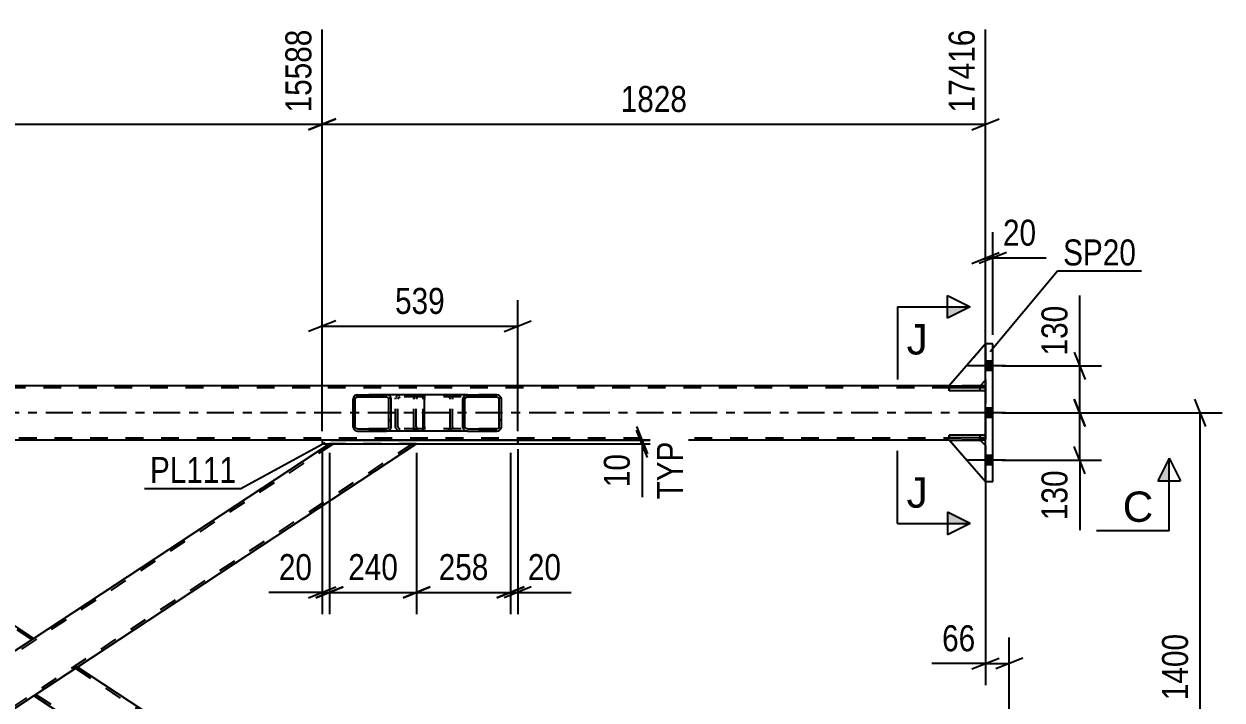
# Model space of a CAD drawing. Header units: millimetres. Extents: x -853 to 336, y -866 to -25.
# Drawn here: x -195.2 to -63.1, y -522.8 to -448.3 of the extents above; entities that cross this region are included whole.
import ezdxf

# ---------------------------------------------------------------- set-up
doc = ezdxf.new("R2010")
doc.units = ezdxf.units.MM
doc.linetypes.add('DXK_LINE_DOT2', pattern=[3.9198, 1.9599, -1.9599])
doc.linetypes.add('DXK_LINE_DOT3', pattern=[5.9187, 2.979, -0.9799, 0.9799, -0.9799])
doc.styles.add('Arial', font='ARIAL.TTF', dxfattribs={"height": 0.2})
doc.styles.add('Arial Narrow', font='ARIALN.TTF', dxfattribs={"height": 0.2})

# ---------------------------------------------------------------- blocks, each defined once
blk = doc.blocks.new('Part-570393679-5979 - 5909')
at = {"color": 7, "linetype": 'DXK_LINE_DOT2'}
for p, q in [((-161.1, -494.55), (-234.12, -542.58)), ((-152.37, -494.55), (-227.71, -544.11)), ((-151.93, -494.55), (-161.54, -494.55)), ((-161.54, -494.55), (-161.54, -494.55)), ((-151.93, -494.55), (-151.93, -494.55)), ((-151.93, -494.55), (-151.93, -494.55)), ((-194.13, -515.99), (-198.93, -519.15)), ((-189.33, -519.15), (-194.13, -522.31)), ((-234.12, -542.29), (-234.12, -544.11)), ((-234.12, -542.34), (-234.12, -542.29)), ((-234.12, -542.34), (-234.12, -542.36)), ((-234.12, -542.6), (-234.12, -542.58)), ((-227.27, -544.11), (-234.12, -544.11)), ((-227.27, -544.11), (-227.27, -544.11))]:
    blk.add_line(p, q, dxfattribs=at)
at = {"color": 2, "linetype": 'Continuous'}
for p, q in [((-161.54, -494.55), (-194.13, -515.99)), ((-151.93, -494.55), (-189.33, -519.15)), ((-234.12, -542.29), (-198.93, -519.15)), ((-194.13, -522.31), (-227.27, -544.11)), ((-234.12, -542.36), (-234.12, -544.11))]:
    blk.add_line(p, q, dxfattribs=at)
blk = doc.blocks.new('Part-570393679-6090 - 5909')
at = {"color": 2, "linetype": 'Continuous'}
for p, q in [((-89.21, -498.75), (-89.21, -483.55)), ((-88.41, -483.55), (-89.21, -483.55)), ((-88.41, -498.75), (-88.41, -483.55)), ((-88.41, -498.75), (-89.21, -498.75))]:
    blk.add_line(p, q, dxfattribs=at)
at = {"color": 7, "linetype": 'DXK_LINE_DOT2'}
for p, q in [((-89.21, -483.55), (-89.21, -498.75)), ((-88.41, -483.55), (-88.41, -483.55)), ((-88.41, -498.75), (-88.41, -483.55)), ((-88.41, -498.75), (-88.41, -498.75))]:
    blk.add_line(p, q, dxfattribs=at)
blk = doc.blocks.new('Part-570393679-6441 - 5909')
at = {"color": 7, "linetype": 'DXK_LINE_DOT2'}
for p, q in [((-89.21, -483.55), (-93.21, -488.15)), ((-89.21, -487.55), (-89.21, -483.55)), ((-93.21, -488.15), (-89.81, -488.15)), ((-89.81, -488.15), (-89.21, -487.55))]:
    blk.add_line(p, q, dxfattribs=at)
blk = doc.blocks.new('Part-570393679-6100 - 5909')
at = {"color": 7, "linetype": 'DXK_LINE_DOT2'}
for p, q in [((-89.21, -488.39), (-764.15, -488.39)), ((-89.21, -488.15), (-665.01, -488.15)), ((-89.81, -488.15), (-93.21, -488.15)), ((-89.21, -494.15), (-89.21, -488.15)), ((-89.21, -488.15), (-89.21, -488.15)), ((-89.21, -488.15), (-89.21, -494.15)), ((-764.15, -493.91), (-89.21, -493.91)), ((-140.79, -494.15), (-162.34, -494.15)), ((-89.81, -494.15), (-93.21, -494.15)), ((-89.21, -494.15), (-89.21, -494.15)), ((-89.21, -494.15), (-89.21, -494.15))]:
    blk.add_line(p, q, dxfattribs=at)
at = {"color": 2, "linetype": 'Continuous'}
for p, q in [((-93.21, -488.15), (-233.33, -488.15)), ((-89.21, -488.15), (-89.81, -488.15)), ((-162.34, -494.15), (-225.92, -494.15)), ((-93.21, -494.15), (-140.79, -494.15)), ((-89.21, -494.15), (-89.81, -494.15))]:
    blk.add_line(p, q, dxfattribs=at)
at = {"color": 7, "linetype": 'DXK_LINE_DOT3'}
blk.add_line((-89.21, -491.15), (-764.15, -491.15), dxfattribs=at)
blk = doc.blocks.new('Part-570393679-6101 - 5909')
at = {"linetype": 'Continuous'}
h = blk.add_hatch(dxfattribs=at)
h.set_pattern_fill('', scale=0.7, style=0, pattern_type=0)
h.set_pattern_definition([(45, (-146.8118, -492.8504), (-1.57154, 1.57154), [])])
h.paths.add_polyline_path([(-146.85, -492.67), (-146.81, -492.85), (-146.7, -493.01), (-146.54, -493.11), (-146.34, -493.15), (-143.1, -493.15), (-142.91, -493.11), (-142.74, -493.01), (-142.63, -492.85), (-142.59, -492.67), (-142.59, -489.63), (-142.63, -489.44), (-142.74, -489.29), (-142.91, -489.18), (-143.1, -489.15), (-146.34, -489.15), (-146.54, -489.18), (-146.7, -489.29), (-146.81, -489.44), (-146.85, -489.63)])
h.paths.add_polyline_path([(-146.58, -489.53), (-146.52, -489.46), (-146.44, -489.4), (-146.34, -489.39), (-143.1, -489.39), (-143.01, -489.4), (-142.92, -489.46), (-142.87, -489.53), (-142.85, -489.63), (-142.85, -492.67), (-142.87, -492.76), (-142.92, -492.84), (-143.01, -492.89), (-143.1, -492.91), (-146.34, -492.91), (-146.44, -492.89), (-146.52, -492.84), (-146.58, -492.76), (-146.6, -492.67), (-146.6, -489.63)])
at = {"color": 7, "linetype": 'DXK_LINE_DOT2'}
for p, q in [((-152.24, -489.63), (-152.2, -489.44)), ((-152.24, -492.67), (-152.24, -489.63)), ((-151.96, -489.53), (-151.98, -489.63)), ((-151.98, -492.67), (-151.98, -489.63)), ((-151.91, -489.46), (-151.96, -489.53)), ((-151.92, -489.18), (-151.73, -489.15)), ((-151.82, -489.4), (-151.91, -489.46)), ((-151.73, -489.39), (-151.82, -489.4)), ((-151.34, -489.15), (-151.73, -489.15)), ((-143.1, -489.39), (-151.73, -489.39)), ((-148.49, -489.15), (-148.29, -489.18)), ((-148.39, -489.4), (-148.49, -489.39)), ((-148.31, -489.46), (-148.39, -489.4)), ((-148.25, -489.53), (-148.31, -489.46)), ((-148.23, -489.63), (-148.25, -489.53)), ((-148.23, -492.67), (-148.23, -489.63)), ((-148.02, -489.44), (-147.98, -489.63)), ((-147.98, -492.67), (-147.98, -489.63)), ((-143.1, -489.15), (-146.34, -489.15)), ((-152.2, -492.85), (-152.24, -492.67)), ((-151.98, -492.67), (-151.96, -492.76)), ((-148.25, -492.76), (-148.23, -492.67)), ((-147.98, -492.67), (-148.02, -492.85)), ((-151.96, -492.76), (-151.91, -492.84)), ((-151.73, -493.15), (-151.92, -493.11)), ((-151.91, -492.84), (-151.82, -492.89)), ((-151.82, -492.89), (-151.73, -492.91)), ((-143.1, -492.91), (-151.73, -492.91)), ((-151.34, -493.15), (-151.73, -493.15)), ((-148.49, -492.91), (-148.39, -492.89)), ((-148.29, -493.11), (-148.49, -493.15)), ((-148.39, -492.89), (-148.31, -492.84)), ((-148.31, -492.84), (-148.25, -492.76)), ((-143.1, -493.15), (-146.34, -493.15))]:
    blk.add_line(p, q, dxfattribs=at)
at = {"color": 2, "linetype": 'Continuous'}
for p, q in [((-146.34, -489.15), (-151.34, -489.15)), ((-146.81, -489.44), (-146.85, -489.63)), ((-146.85, -492.67), (-146.85, -489.63)), ((-146.6, -489.63), (-146.58, -489.53)), ((-146.6, -492.67), (-146.6, -489.63)), ((-146.58, -489.53), (-146.52, -489.46)), ((-146.34, -489.15), (-146.54, -489.18)), ((-146.52, -489.46), (-146.44, -489.4)), ((-146.44, -489.4), (-146.34, -489.39)), ((-146.34, -489.15), (-143.1, -489.15)), ((-146.34, -489.39), (-143.1, -489.39)), ((-142.91, -489.18), (-143.1, -489.15)), ((-143.1, -489.39), (-143.01, -489.4)), ((-143.01, -489.4), (-142.92, -489.46)), ((-142.92, -489.46), (-142.87, -489.53)), ((-142.87, -489.53), (-142.85, -489.63)), ((-142.85, -492.67), (-142.85, -489.63)), ((-142.59, -489.63), (-142.63, -489.44)), ((-142.59, -492.67), (-142.59, -489.63)), ((-146.85, -492.67), (-146.81, -492.85)), ((-146.58, -492.76), (-146.6, -492.67)), ((-142.85, -492.67), (-142.87, -492.76)), ((-142.63, -492.85), (-142.59, -492.67)), ((-146.34, -493.15), (-151.34, -493.15)), ((-146.52, -492.84), (-146.58, -492.76)), ((-146.54, -493.11), (-146.34, -493.15)), ((-146.44, -492.89), (-146.52, -492.84)), ((-146.34, -492.91), (-146.44, -492.89)), ((-146.34, -492.91), (-143.1, -492.91)), ((-146.34, -493.15), (-143.1, -493.15)), ((-143.01, -492.89), (-143.1, -492.91)), ((-143.1, -493.15), (-142.91, -493.11)), ((-142.92, -492.84), (-143.01, -492.89)), ((-142.87, -492.76), (-142.92, -492.84))]:
    blk.add_line(p, q, dxfattribs=at)
at = {"color": 7, "linetype": 'DXK_LINE_DOT2'}
for centre, start, end in [((-151.74, -489.65), 110.7583, 155.68), ((-148.47, -489.65), 24.32, 69.2417), ((-151.74, -492.65), 204.32, 249.2417), ((-148.47, -492.65), 290.7583, 335.68)]:
    blk.add_arc(centre, 0.496, start, end, dxfattribs=at)
at = {"color": 2, "linetype": 'Continuous'}
for centre, start, end in [((-146.36, -489.65), 110.7583, 155.6801), ((-143.09, -489.65), 24.3199, 69.2417), ((-146.36, -492.65), 204.3199, 249.2417), ((-143.09, -492.65), 290.7583, 335.6801)]:
    blk.add_arc(centre, 0.496, start, end, dxfattribs=at)
blk = doc.blocks.new('Part-570393679-6118 - 5909')
at = {"color": 2, "linetype": 'Continuous'}
for p, q in [((-189.33, -519.15), (-194.13, -522.31)), ((-189.33, -519.15), (-189.33, -519.15)), ((-151.56, -543.99), (-189.33, -519.15)), ((-194.13, -522.31), (-194.13, -522.31)), ((-160.99, -544.11), (-194.13, -522.31)), ((-151.6, -544.01), (-151.74, -544.11)), ((-151.56, -543.99), (-151.6, -544.01))]:
    blk.add_line(p, q, dxfattribs=at)
at = {"color": 7, "linetype": 'DXK_LINE_DOT2'}
for p, q in [((-189.36, -519.17), (-189.76, -519.43)), ((-189.76, -519.43), (-189.76, -519.43)), ((-189.76, -519.43), (-189.76, -519.43)), ((-189.55, -519.29), (-189.55, -519.29)), ((-151.82, -544.11), (-189.55, -519.29)), ((-189.33, -519.15), (-189.33, -519.15)), ((-193.91, -522.16), (-193.9, -522.15)), ((-193.91, -522.16), (-193.91, -522.16)), ((-193.91, -522.16), (-160.55, -544.11)), ((-193.69, -522.02), (-193.69, -522.02)), ((-151.74, -544.11), (-160.99, -544.11)), ((-160.99, -544.11), (-160.99, -544.11)), ((-151.56, -543.99), (-151.56, -543.99)), ((-151.56, -543.99), (-151.56, -543.99))]:
    blk.add_line(p, q, dxfattribs=at)
blk = doc.blocks.new('Part-570393679-6236 - 5909')
at = {"color": 2, "linetype": 'Continuous'}
for p, q in [((-162.34, -494.15), (-162.34, -494.55)), ((-140.79, -494.15), (-162.34, -494.15)), ((-162.34, -494.55), (-140.79, -494.55)), ((-140.79, -494.15), (-140.79, -494.55)), ((-140.79, -494.15), (-140.79, -494.15)), ((-140.79, -494.55), (-140.79, -494.55))]:
    blk.add_line(p, q, dxfattribs=at)
at = {"color": 7, "linetype": 'DXK_LINE_DOT2'}
for p, q in [((-162.34, -494.15), (-162.34, -494.55)), ((-140.79, -494.55), (-140.79, -494.15)), ((-140.79, -494.15), (-140.79, -494.15)), ((-140.79, -494.55), (-140.79, -494.55))]:
    blk.add_line(p, q, dxfattribs=at)
blk = doc.blocks.new('Part-570393679-6400 - 5909')
at = {"color": 7, "linetype": 'DXK_LINE_DOT2'}
for p, q in [((-89.21, -493.59), (-93.21, -493.59)), ((-93.21, -493.59), (-93.21, -493.91)), ((-89.21, -493.91), (-93.21, -493.91)), ((-89.81, -493.91), (-89.81, -493.59)), ((-89.21, -493.91), (-89.21, -493.59)), ((-89.21, -493.59), (-89.21, -493.91))]:
    blk.add_line(p, q, dxfattribs=at)
blk = doc.blocks.new('Part-570393679-6389 - 5909')
at = {"color": 2, "linetype": 'Continuous'}
for p, q in [((-93.21, -494.15), (-89.81, -494.15)), ((-89.21, -498.75), (-93.21, -494.15)), ((-89.81, -494.15), (-89.21, -494.75))]:
    blk.add_line(p, q, dxfattribs=at)
at = {"color": 7, "linetype": 'DXK_LINE_DOT2'}
blk.add_line((-89.21, -494.75), (-89.21, -498.75), dxfattribs=at)
blk = doc.blocks.new('Part-570393679-6393 - 5909')
at = {"color": 2, "linetype": 'Continuous'}
for p, q in [((-89.21, -483.55), (-93.21, -488.15)), ((-93.21, -488.15), (-89.81, -488.15)), ((-89.81, -488.15), (-89.21, -487.55))]:
    blk.add_line(p, q, dxfattribs=at)
at = {"color": 7, "linetype": 'DXK_LINE_DOT2'}
blk.add_line((-89.21, -483.55), (-89.21, -487.55), dxfattribs=at)
blk = doc.blocks.new('Part-570393679-6426 - 5909')
at = {"color": 2, "linetype": 'Continuous'}
for p, q in [((-93.21, -488.71), (-93.21, -488.39)), ((-89.21, -488.39), (-93.21, -488.39)), ((-89.21, -488.71), (-93.21, -488.71)), ((-89.21, -488.71), (-89.21, -488.39))]:
    blk.add_line(p, q, dxfattribs=at)
at = {"color": 7, "linetype": 'DXK_LINE_DOT2'}
for p, q in [((-89.81, -488.71), (-89.81, -488.39)), ((-89.21, -488.39), (-89.21, -488.71))]:
    blk.add_line(p, q, dxfattribs=at)
blk = doc.blocks.new('Part-570393679-6427 - 5909')
at = {"color": 2, "linetype": 'Continuous'}
for p, q in [((-93.21, -493.91), (-93.21, -493.59)), ((-89.21, -493.59), (-93.21, -493.59)), ((-89.21, -493.91), (-93.21, -493.91)), ((-89.21, -493.91), (-89.21, -493.59))]:
    blk.add_line(p, q, dxfattribs=at)
at = {"color": 7, "linetype": 'DXK_LINE_DOT2'}
for p, q in [((-89.81, -493.91), (-89.81, -493.59)), ((-89.21, -493.59), (-89.21, -493.91))]:
    blk.add_line(p, q, dxfattribs=at)
blk = doc.blocks.new('Part-570393679-6428 - 5909')
at = {"color": 7, "linetype": 'DXK_LINE_DOT2'}
for p, q in [((-89.21, -488.39), (-93.21, -488.39)), ((-93.21, -488.39), (-93.21, -488.71)), ((-89.21, -488.71), (-93.21, -488.71)), ((-89.81, -488.71), (-89.81, -488.39)), ((-89.21, -488.71), (-89.21, -488.39)), ((-89.21, -488.39), (-89.21, -488.71))]:
    blk.add_line(p, q, dxfattribs=at)
blk = doc.blocks.new('Part-570393679-6443 - 5909')
at = {"color": 7, "linetype": 'DXK_LINE_DOT2'}
for p, q in [((-93.21, -494.15), (-89.81, -494.15)), ((-89.21, -498.75), (-93.21, -494.15)), ((-89.81, -494.15), (-89.21, -494.75)), ((-89.21, -494.75), (-89.21, -498.75))]:
    blk.add_line(p, q, dxfattribs=at)
blk = doc.blocks.new('Part-570393679-6449 - 5909')
at = {"linetype": 'Continuous'}
h = blk.add_hatch(dxfattribs=at)
h.set_pattern_fill('', scale=0.7, style=0, pattern_type=0)
h.set_pattern_definition([(45, (-158.9026, -492.8504), (-1.57154, 1.57154), [])])
h.paths.add_polyline_path([(-158.94, -492.67), (-158.9, -492.85), (-158.79, -493.01), (-158.63, -493.11), (-158.44, -493.15), (-155.25, -493.15), (-155.06, -493.11), (-154.89, -493.01), (-154.78, -492.85), (-154.74, -492.67), (-154.74, -489.63), (-154.78, -489.44), (-154.89, -489.29), (-155.06, -489.18), (-155.25, -489.15), (-158.44, -489.15), (-158.63, -489.18), (-158.79, -489.29), (-158.9, -489.44), (-158.94, -489.63)])
h.paths.add_polyline_path([(-158.67, -489.53), (-158.62, -489.46), (-158.53, -489.4), (-158.44, -489.39), (-155.25, -489.39), (-155.15, -489.4), (-155.07, -489.46), (-155.02, -489.53), (-155, -489.63), (-155, -492.67), (-155.02, -492.76), (-155.07, -492.84), (-155.15, -492.89), (-155.25, -492.91), (-158.44, -492.91), (-158.53, -492.89), (-158.62, -492.84), (-158.67, -492.76), (-158.69, -492.67), (-158.69, -489.63)])
at = {"color": 2, "linetype": 'Continuous'}
for p, q in [((-158.9, -489.44), (-158.94, -489.63)), ((-158.94, -492.67), (-158.94, -489.63)), ((-158.69, -489.63), (-158.67, -489.53)), ((-158.69, -492.67), (-158.69, -489.63)), ((-158.67, -489.53), (-158.62, -489.46)), ((-158.44, -489.15), (-158.63, -489.18)), ((-158.62, -489.46), (-158.53, -489.4)), ((-158.53, -489.4), (-158.44, -489.39)), ((-158.44, -489.15), (-155.25, -489.15)), ((-158.44, -489.39), (-155.25, -489.39)), ((-151.34, -489.15), (-155.25, -489.15)), ((-155.06, -489.18), (-155.25, -489.15)), ((-155.25, -489.39), (-155.15, -489.4)), ((-155.15, -489.4), (-155.07, -489.46)), ((-155.07, -489.46), (-155.02, -489.53)), ((-155.02, -489.53), (-155, -489.63)), ((-155, -492.67), (-155, -489.63)), ((-154.74, -489.63), (-154.78, -489.44)), ((-154.74, -492.67), (-154.74, -489.63)), ((-151.34, -489.15), (-151.24, -489.18)), ((-151.24, -489.18), (-151.15, -489.29)), ((-151.15, -489.29), (-151.09, -489.44)), ((-151.09, -489.44), (-151.07, -489.63)), ((-151.07, -492.67), (-151.07, -489.63)), ((-158.94, -492.67), (-158.9, -492.85)), ((-158.67, -492.76), (-158.69, -492.67)), ((-155, -492.67), (-155.02, -492.76)), ((-154.78, -492.85), (-154.74, -492.67)), ((-151.07, -492.67), (-151.09, -492.85)), ((-158.62, -492.84), (-158.67, -492.76)), ((-158.63, -493.11), (-158.44, -493.15)), ((-158.53, -492.89), (-158.62, -492.84)), ((-158.44, -492.91), (-158.53, -492.89)), ((-158.44, -492.91), (-155.25, -492.91)), ((-158.44, -493.15), (-155.25, -493.15)), ((-155.15, -492.89), (-155.25, -492.91)), ((-155.25, -493.15), (-155.06, -493.11)), ((-151.34, -493.15), (-155.25, -493.15)), ((-155.07, -492.84), (-155.15, -492.89)), ((-155.02, -492.76), (-155.07, -492.84)), ((-151.24, -493.11), (-151.34, -493.15)), ((-151.15, -493.01), (-151.24, -493.11)), ((-151.09, -492.85), (-151.15, -493.01))]:
    blk.add_line(p, q, dxfattribs=at)
at = {"color": 7, "linetype": 'DXK_LINE_DOT2'}
for p, q in [((-155.25, -489.15), (-158.44, -489.15)), ((-151.34, -489.39), (-158.44, -489.39)), ((-154.25, -489.63), (-154.21, -489.44)), ((-154.25, -492.67), (-154.25, -489.63)), ((-153.98, -489.53), (-154, -489.63)), ((-154, -492.67), (-154, -489.63)), ((-153.92, -489.46), (-153.98, -489.53)), ((-153.94, -489.18), (-153.75, -489.15)), ((-153.92, -489.46), (-153.9, -489.44)), ((-153.9, -489.44), (-153.84, -489.4)), ((-153.84, -489.4), (-153.75, -489.39)), ((-152.24, -489.39), (-152.24, -489.15)), ((-151.29, -489.4), (-151.34, -489.39)), ((-151.24, -489.46), (-151.29, -489.4)), ((-151.21, -489.53), (-151.24, -489.46)), ((-151.2, -489.63), (-151.21, -489.53)), ((-151.2, -492.67), (-151.2, -489.63)), ((-154.21, -492.85), (-154.25, -492.67)), ((-154, -492.67), (-153.98, -492.76)), ((-151.21, -492.76), (-151.2, -492.67)), ((-151.34, -492.91), (-158.44, -492.91)), ((-155.25, -493.15), (-158.44, -493.15)), ((-153.98, -492.76), (-153.92, -492.84)), ((-153.75, -493.15), (-153.94, -493.11)), ((-153.92, -492.84), (-153.84, -492.89)), ((-153.84, -492.89), (-153.75, -492.91)), ((-152.24, -493.15), (-152.24, -492.91)), ((-151.34, -492.91), (-151.29, -492.89)), ((-151.29, -492.89), (-151.24, -492.84)), ((-151.24, -492.84), (-151.21, -492.76))]:
    blk.add_line(p, q, dxfattribs=at)
at = {"color": 2, "linetype": 'Continuous'}
for centre, start, end in [((-158.45, -489.64), 111.1513, 156.1048), ((-155.23, -489.64), 23.8952, 68.8487), ((-158.45, -492.65), 203.8952, 248.8487), ((-155.23, -492.65), 291.1513, 336.1048)]:
    blk.add_arc(centre, 0.492, start, end, dxfattribs=at)
at = {"color": 7, "linetype": 'DXK_LINE_DOT2'}
for centre, start, end in [((-153.76, -489.64), 111.1513, 156.1049), ((-153.76, -492.65), 203.8951, 248.8487)]:
    blk.add_arc(centre, 0.492, start, end, dxfattribs=at)
blk = doc.blocks.new('Bolt-570393679-6512 - 5909')
at = {"linetype": 'Continuous'}
for points in [[(-89.21, -485.43), (-89.21, -486.47), (-88.41, -486.47), (-88.41, -485.43)], [(-89.21, -485.43), (-89.21, -486.47), (-88.41, -486.47), (-88.41, -485.43)], [(-89.21, -485.43), (-89.21, -486.47), (-88.41, -486.47), (-88.41, -485.43)], [(-89.21, -490.63), (-89.21, -491.67), (-88.41, -491.67), (-88.41, -490.63)], [(-89.21, -490.63), (-89.21, -491.67), (-88.41, -491.67), (-88.41, -490.63)], [(-89.21, -495.83), (-89.21, -496.87), (-88.41, -496.87), (-88.41, -495.83)], [(-89.21, -495.83), (-89.21, -496.87), (-88.41, -496.87), (-88.41, -495.83)], [(-89.21, -495.83), (-89.21, -496.87), (-88.41, -496.87), (-88.41, -495.83)]]:
    blk.add_hatch(color=1, dxfattribs=at).paths.add_polyline_path(points)
at = {"color": 1, "linetype": 'Continuous'}
for p, q in [((-87.01, -485.95), (-91.21, -485.95)), ((-87.01, -485.95), (-91.21, -485.95)), ((-87.01, -485.95), (-91.21, -485.95)), ((-88.41, -485.43), (-89.21, -485.43)), ((-88.41, -485.43), (-89.21, -485.43)), ((-88.41, -485.43), (-89.21, -485.43)), ((-88.41, -486.47), (-89.21, -486.47)), ((-88.41, -486.47), (-89.21, -486.47)), ((-88.41, -486.47), (-89.21, -486.47)), ((-87.01, -491.15), (-91.21, -491.15)), ((-87.01, -491.15), (-91.21, -491.15)), ((-88.41, -490.63), (-89.21, -490.63)), ((-88.41, -490.63), (-89.21, -490.63)), ((-88.41, -491.67), (-89.21, -491.67)), ((-88.41, -491.67), (-89.21, -491.67)), ((-87.01, -496.35), (-91.21, -496.35)), ((-87.01, -496.35), (-91.21, -496.35)), ((-87.01, -496.35), (-91.21, -496.35)), ((-88.41, -495.83), (-89.21, -495.83)), ((-88.41, -495.83), (-89.21, -495.83)), ((-88.41, -495.83), (-89.21, -495.83)), ((-88.41, -496.87), (-89.21, -496.87)), ((-88.41, -496.87), (-89.21, -496.87)), ((-88.41, -496.87), (-89.21, -496.87))]:
    blk.add_line(p, q, dxfattribs=at)
blk = doc.blocks.new('Part-570393679-6537 - 5909')
at = {"color": 2, "linetype": 'Continuous'}
for p, q in [((-234.12, -494.55), (-234.12, -495.93)), ((-194.13, -515.99), (-226.72, -494.55)), ((-198.93, -519.15), (-234.12, -496)), ((-194.13, -515.99), (-198.93, -519.15)), ((-194.13, -515.99), (-194.13, -515.99))]:
    blk.add_line(p, q, dxfattribs=at)
at = {"color": 7, "linetype": 'DXK_LINE_DOT2'}
for p, q in [((-234.12, -494.55), (-234.12, -496)), ((-226.72, -494.55), (-234.12, -494.55)), ((-194.35, -516.13), (-227.16, -494.55)), ((-198.72, -519), (-234.12, -495.71)), ((-234.12, -495.93), (-234.12, -496)), ((-194.57, -516.27), (-194.57, -516.27)), ((-194.57, -516.27), (-194.57, -516.27)), ((-194.35, -516.13), (-194.4, -516.16)), ((-194.35, -516.13), (-194.35, -516.13)), ((-194.26, -516.07), (-194.26, -516.07)), ((-194.16, -516.01), (-194.16, -516.01)), ((-194.13, -515.99), (-194.13, -515.99)), ((-194.13, -515.99), (-194.13, -515.99)), ((-198.93, -519.15), (-198.93, -519.15))]:
    blk.add_line(p, q, dxfattribs=at)
blk = doc.blocks.new('StraightDimension-570393679-7225 - 5909')
at = {"color": 7, "linetype": 'Continuous'}
for p, q in [((-162.34, -493.15), (-162.34, -478.74)), ((-140.79, -493.15), (-140.79, -478.74)), ((-160.84, -480.99), (-163.84, -482.19)), ((-162.34, -481.59), (-140.79, -481.59)), ((-142.29, -482.19), (-139.29, -480.99))]:
    blk.add_line(p, q, dxfattribs=at)
at = {"color": 0}
blk.add_wipeout([(-148.22, -480.84), (-148.22, -476.64), (-154.91, -476.64), (-154.91, -480.84)], dxfattribs=at)
at = {"color": 3, "style": 'Arial Narrow'}
blk.add_text('539', height=2.863, dxfattribs=at).set_placement((-154.31, -480.24))
blk = doc.blocks.new('StraightDimension-570393679-7124 - 5909')
at = {"color": 7, "linetype": 'Continuous'}
for p, q in [((-89.21, -482.55), (-89.21, -471.22)), ((-88.41, -482.55), (-88.41, -471.22)), ((-90.71, -474.67), (-87.71, -473.47)), ((-86.91, -473.47), (-89.91, -474.67)), ((-89.21, -474.07), (-88.41, -474.07)), ((-88.41, -474.07), (-82.51, -474.07)), ((-88.41, -474.07), (-82.51, -474.07))]:
    blk.add_line(p, q, dxfattribs=at)
at = {"color": 0}
blk.add_wipeout([(-83.03, -473.32), (-83.03, -469.12), (-87.89, -469.12), (-87.89, -473.32)], dxfattribs=at)
at = {"color": 3, "style": 'Arial Narrow'}
blk.add_text('20', height=2.863, dxfattribs=at).set_placement((-87.29, -472.72))
blk = doc.blocks.new('StraightDimension-570393679-7255 - 5909')
at = {"color": 7, "linetype": 'Continuous'}
for p, q in [((-78.83, -485.95), (-78.83, -478.21)), ((-78.83, -485.95), (-78.83, -478.21)), ((-79.43, -484.45), (-78.23, -487.45)), ((-87.41, -485.95), (-76.43, -485.95)), ((-78.83, -491.15), (-78.83, -485.95)), ((-78.23, -492.65), (-79.43, -489.65)), ((-87.41, -491.15), (-76.43, -491.15))]:
    blk.add_line(p, q, dxfattribs=at)
at = {"color": 0}
blk.add_wipeout([(-79.58, -478.74), (-83.78, -478.74), (-83.78, -485.42), (-79.58, -485.42)], dxfattribs=at)
at = {"color": 3, "style": 'Arial Narrow'}
blk.add_text('130', height=2.863, rotation=90.0002, dxfattribs=at).set_placement((-80.18, -484.82))
blk = doc.blocks.new('StraightDimension-570393679-7083 - 5909')
at = {"color": 7, "linetype": 'Continuous'}
for p, q in [((-162.34, -495.15), (-162.34, -513.32)), ((-161.54, -495.55), (-161.54, -513.32)), ((-162.34, -510.92), (-168.24, -510.92)), ((-162.34, -510.92), (-168.24, -510.92)), ((-163.84, -511.52), (-160.84, -510.32)), ((-160.04, -510.32), (-163.04, -511.52)), ((-162.34, -510.92), (-161.54, -510.92))]:
    blk.add_line(p, q, dxfattribs=at)
at = {"color": 0}
blk.add_wipeout([(-162.86, -510.17), (-162.86, -505.97), (-167.72, -505.97), (-167.72, -510.17)], dxfattribs=at)
at = {"color": 3, "style": 'Arial Narrow'}
blk.add_text('20', height=2.863, dxfattribs=at).set_placement((-167.12, -509.57))
blk = doc.blocks.new('StraightDimension-570393679-7059 - 5909')
at = {"color": 7, "linetype": 'Continuous'}
for p, q in [((-140.79, -495.15), (-140.79, -513.32)), ((-141.59, -495.55), (-141.59, -513.32)), ((-143.09, -511.52), (-140.09, -510.32)), ((-139.29, -510.32), (-142.29, -511.52)), ((-141.59, -510.92), (-140.79, -510.92)), ((-140.79, -510.92), (-134.88, -510.92)), ((-140.79, -510.92), (-134.88, -510.92))]:
    blk.add_line(p, q, dxfattribs=at)
at = {"color": 0}
blk.add_wipeout([(-135.41, -510.17), (-135.41, -505.97), (-140.27, -505.97), (-140.27, -510.17)], dxfattribs=at)
at = {"color": 3, "style": 'Arial Narrow'}
blk.add_text('20', height=2.863, dxfattribs=at).set_placement((-139.67, -509.57))
blk = doc.blocks.new('StraightDimension-570393679-7067 - 5909')
at = {"color": 7, "linetype": 'Continuous'}
for p, q in [((-151.93, -495.55), (-151.93, -513.32)), ((-141.59, -495.55), (-141.59, -513.32)), ((-153.43, -511.52), (-150.43, -510.32)), ((-151.93, -510.92), (-141.59, -510.92)), ((-140.09, -510.32), (-143.09, -511.52))]:
    blk.add_line(p, q, dxfattribs=at)
at = {"color": 0}
blk.add_wipeout([(-143.42, -510.17), (-143.42, -505.97), (-150.1, -505.97), (-150.1, -510.17)], dxfattribs=at)
at = {"color": 3, "style": 'Arial Narrow'}
blk.add_text('258', height=2.863, dxfattribs=at).set_placement((-149.5, -509.57))
blk = doc.blocks.new('StraightDimension-570393679-7075 - 5909')
at = {"color": 7, "linetype": 'Continuous'}
for p, q in [((-161.54, -495.55), (-161.54, -513.32)), ((-151.93, -495.55), (-151.93, -513.32)), ((-163.04, -511.52), (-160.04, -510.32)), ((-161.54, -510.92), (-151.93, -510.92)), ((-150.43, -510.32), (-153.43, -511.52))]:
    blk.add_line(p, q, dxfattribs=at)
at = {"color": 0}
blk.add_wipeout([(-153.39, -510.17), (-153.39, -505.97), (-160.07, -505.97), (-160.07, -510.17)], dxfattribs=at)
at = {"color": 3, "style": 'Arial Narrow'}
blk.add_text('240', height=2.863, dxfattribs=at).set_placement((-159.47, -509.57))
blk = doc.blocks.new('StraightDimension-570393679-7247 - 5909')
at = {"color": 7, "linetype": 'Continuous'}
for p, q in [((-79.43, -489.65), (-78.23, -492.65)), ((-87.41, -491.15), (-76.43, -491.15)), ((-78.83, -496.35), (-78.83, -491.15)), ((-78.23, -497.85), (-79.43, -494.85)), ((-87.41, -496.35), (-76.43, -496.35)), ((-78.83, -496.35), (-78.83, -504.08)), ((-78.83, -496.35), (-78.83, -504.08))]:
    blk.add_line(p, q, dxfattribs=at)
at = {"color": 0}
blk.add_wipeout([(-79.58, -496.87), (-83.78, -496.87), (-83.78, -503.56), (-79.58, -503.56)], dxfattribs=at)
at = {"color": 3, "style": 'Arial Narrow'}
blk.add_text('130', height=2.863, rotation=90.0002, dxfattribs=at).set_placement((-80.18, -502.96))
blk = doc.blocks.new('StraightDimension-570393679-7314 - 5909')
at = {"color": 7, "linetype": 'Continuous'}
for p, q in [((-162.34, -493.15), (-162.34, -448.89)), ((-89.21, -487.15), (-89.21, -448.89)), ((-160.84, -458.74), (-163.84, -459.94)), ((-162.34, -459.34), (-89.21, -459.34)), ((-90.71, -459.94), (-87.71, -458.74))]:
    blk.add_line(p, q, dxfattribs=at)
at = {"color": 0}
blk.add_wipeout([(-121.52, -458.59), (-121.52, -454.39), (-130.03, -454.39), (-130.03, -458.59)], dxfattribs=at)
at = {"color": 3, "style": 'Arial Narrow'}
blk.add_text('1828', height=2.863, dxfattribs=at).set_placement((-129.43, -457.99))
at = {"color": 0, "linetype": 'Continuous'}
blk.add_wipeout([(-89.81, -448.29), (-94.01, -448.29), (-94.01, -458.64), (-89.81, -458.64)], dxfattribs=at)
at = {"color": 3, "linetype": 'Continuous', "style": 'Arial Narrow'}
blk.add_text('17416', height=2.863, rotation=90.0002, dxfattribs=at).set_placement((-90.41, -458.04))
blk = doc.blocks.new('StraightDimension-570393679-7324 - 5909')
at = {"color": 7, "linetype": 'Continuous'}
for p, q in [((-238.53, -486.75), (-238.53, -448.89)), ((-162.34, -493.15), (-162.34, -448.89)), ((-237.03, -458.74), (-240.03, -459.94)), ((-238.53, -459.34), (-162.34, -459.34)), ((-163.84, -459.94), (-160.84, -458.74))]:
    blk.add_line(p, q, dxfattribs=at)
at = {"color": 0}
blk.add_wipeout([(-196.18, -458.59), (-196.18, -454.39), (-204.69, -454.39), (-204.69, -458.59)], dxfattribs=at)
at = {"color": 3, "style": 'Arial Narrow'}
blk.add_text('1905', height=2.863, dxfattribs=at).set_placement((-204.09, -457.99))
at = {"color": 0, "linetype": 'Continuous'}
blk.add_wipeout([(-162.94, -448.29), (-167.14, -448.29), (-167.14, -458.64), (-162.94, -458.64)], dxfattribs=at)
at = {"color": 3, "linetype": 'Continuous', "style": 'Arial Narrow'}
blk.add_text('15588', height=2.863, rotation=90.0002, dxfattribs=at).set_placement((-163.54, -458.04))
blk = doc.blocks.new('StraightDimension-570393679-7582 - 5909')
at = {"color": 7, "linetype": 'Continuous'}
for p, q in [((-64.94, -492.65), (-66.14, -489.65)), ((-87.41, -491.15), (-63.14, -491.15)), ((-65.54, -547.15), (-65.54, -491.15)), ((-66.14, -545.65), (-64.94, -548.65)), ((-84.95, -547.15), (-63.14, -547.15))]:
    blk.add_line(p, q, dxfattribs=at)
at = {"color": 0}
blk.add_wipeout([(-66.29, -514.89), (-70.49, -514.89), (-70.49, -523.4), (-66.29, -523.4)], dxfattribs=at)
at = {"color": 3, "style": 'Arial Narrow'}
blk.add_text('1400', height=2.863, rotation=90.0002, dxfattribs=at).set_placement((-66.89, -522.8))
blk = doc.blocks.new('StraightDimension-570393679-7639 - 5909')
at = {"color": 7, "linetype": 'Continuous'}
for p, q in [((-89.21, -495.15), (-89.21, -521.16)), ((-86.59, -543.51), (-86.59, -515.91)), ((-89.21, -518.76), (-95.12, -518.76)), ((-89.21, -518.76), (-95.12, -518.76)), ((-90.71, -519.36), (-87.71, -518.16)), ((-89.21, -518.76), (-86.59, -518.76)), ((-85.09, -518.16), (-88.09, -519.36))]:
    blk.add_line(p, q, dxfattribs=at)
at = {"color": 0}
blk.add_wipeout([(-89.74, -518.01), (-89.74, -513.81), (-94.6, -513.81), (-94.6, -518.01)], dxfattribs=at)
at = {"color": 3, "style": 'Arial Narrow'}
blk.add_text('66', height=2.863, dxfattribs=at).set_placement((-94, -517.41))
blk = doc.blocks.new('StraightDimension-570393679-7711 - 5909')
at = {"color": 7, "linetype": 'Continuous'}
for p, q in [((-127.68, -492.65), (-126.48, -495.65)), ((-126.48, -496.05), (-127.68, -493.05)), ((-161.34, -494.15), (-124.68, -494.15)), ((-161.34, -494.55), (-124.68, -494.55)), ((-127.08, -494.55), (-127.08, -494.15)), ((-127.08, -494.55), (-127.08, -500.45)), ((-127.08, -494.55), (-127.08, -500.45))]:
    blk.add_line(p, q, dxfattribs=at)
at = {"color": 0, "linetype": 'Continuous'}
blk.add_wipeout([(-121.98, -493.71), (-126.18, -493.71), (-126.18, -501.29), (-121.98, -501.29)], dxfattribs=at)
at = {"color": 0}
blk.add_wipeout([(-127.83, -495.07), (-132.03, -495.07), (-132.03, -499.93), (-127.83, -499.93)], dxfattribs=at)
at = {"color": 3, "linetype": 'Continuous', "style": 'Arial Narrow'}
blk.add_text('TYP', height=2.863, rotation=90.0002, dxfattribs=at).set_placement((-122.58, -500.69))
at = {"color": 3, "style": 'Arial Narrow'}
blk.add_text('10', height=2.863, rotation=90.0002, dxfattribs=at).set_placement((-128.43, -499.33))
blk = doc.blocks.new('Mark-570393679-6086 - 5909')
at = {"color": 0}
blk.add_wipeout([(-72.62, -474.9), (-72.62, -471.9), (-80.66, -471.9), (-80.66, -474.9)], dxfattribs=at)
blk.add_wipeout([(-72.62, -474.9), (-72.62, -471.9), (-80.66, -471.9), (-80.66, -474.9)], dxfattribs=at)
at = {"color": 30, "linetype": 'Continuous'}
for p, q in [((-88.71, -484.37), (-81.26, -475.5)), ((-81.26, -475.5), (-72.02, -475.5))]:
    blk.add_line(p, q, dxfattribs=at)
at = {"color": 3, "style": 'Arial Narrow'}
blk.add_text('SP20', height=2.863, dxfattribs=at).set_placement((-80.66, -474.9))
blk = doc.blocks.new('Mark-570393679-6232 - 5909')
at = {"color": 0}
blk.add_wipeout([(-171.83, -498.87), (-171.83, -495.87), (-181.33, -495.87), (-181.33, -498.87)], dxfattribs=at)
blk.add_wipeout([(-171.83, -498.87), (-171.83, -495.87), (-181.33, -495.87), (-181.33, -498.87)], dxfattribs=at)
at = {"color": 30, "linetype": 'Continuous'}
for p in [(-162.01, -494.45), (-181.93, -499.47)]:
    blk.add_line(p, (-171.23, -499.47), dxfattribs=at)
at = {"color": 3, "style": 'Arial Narrow'}
blk.add_text('PL111', height=2.863, dxfattribs=at).set_placement((-181.33, -498.87))
blk = doc.blocks.new('SectionMark-570393679-8031 - 5909')
at = {"linetype": 'Continuous'}
for points in [[(-93.41, -480.71), (-93.41, -479.46), (-90.91, -479.46)], [(-93.41, -503.34), (-93.41, -502.09), (-90.91, -503.34)]]:
    blk.add_hatch(color=6, dxfattribs=at).paths.add_polyline_path(points)
at = {"color": 6, "linetype": 'Continuous'}
for p, q in [((-98.91, -479.46), (-98.91, -487.46)), ((-98.91, -479.46), (-90.91, -479.46)), ((-93.41, -480.71), (-93.41, -478.21)), ((-93.41, -478.21), (-90.91, -479.46)), ((-90.91, -479.46), (-93.41, -480.71)), ((-98.91, -503.34), (-98.91, -495.34)), ((-90.91, -503.34), (-93.41, -502.09)), ((-93.41, -502.09), (-93.41, -504.59)), ((-98.91, -503.34), (-90.91, -503.34)), ((-90.91, -503.34), (-93.41, -504.59))]:
    blk.add_line(p, q, dxfattribs=at)
at = {"color": 0, "linetype": 'Continuous'}
for points in [[(-95.58, -484.71), (-95.58, -481.21), (-97.91, -481.21), (-97.91, -484.71)], [(-95.58, -501.59), (-95.58, -498.09), (-97.91, -498.09), (-97.91, -501.59)]]:
    blk.add_wipeout(points, dxfattribs=at)
at = {"color": 3, "linetype": 'Continuous', "style": 'Arial'}
for p in [(-97.91, -484.71), (-97.91, -501.59)]:
    blk.add_text('J', height=3.34, dxfattribs=at).set_placement(p)
blk = doc.blocks.new('SectionMark-570393679-8033 - 5909')
at = {"linetype": 'Continuous'}
blk.add_hatch(color=6, dxfattribs=at).paths.add_polyline_path([(-68.97, -498.65), (-70.22, -498.65), (-68.97, -496.15)])
at = {"color": 6, "linetype": 'Continuous'}
for p, q in [((-68.97, -496.15), (-70.22, -498.65)), ((-68.97, -504.15), (-68.97, -496.15)), ((-68.97, -496.15), (-67.72, -498.65)), ((-70.22, -498.65), (-67.72, -498.65)), ((-68.97, -504.15), (-76.97, -504.15))]:
    blk.add_line(p, q, dxfattribs=at)
at = {"color": 0, "linetype": 'Continuous'}
blk.add_wipeout([(-70.72, -503.15), (-70.72, -499.65), (-74.09, -499.65), (-74.09, -503.15)], dxfattribs=at)
at = {"color": 3, "linetype": 'Continuous', "style": 'Arial'}
blk.add_text('C', height=3.34, dxfattribs=at).set_placement((-74.09, -503.15))

msp = doc.modelspace()

# ---------------------------------------------------------------- block references
for name in ['StraightDimension-570393679-7124 - 5909', 'Part-570393679-6441 - 5909', 'Part-570393679-6393 - 5909', 'Part-570393679-6090 - 5909', 'Bolt-570393679-6512 - 5909', 'Part-570393679-6100 - 5909', 'Part-570393679-6426 - 5909', 'Part-570393679-6428 - 5909', 'Part-570393679-6449 - 5909', 'Part-570393679-6101 - 5909', 'Part-570393679-6400 - 5909', 'Part-570393679-6427 - 5909', 'Part-570393679-5979 - 5909', 'Part-570393679-6537 - 5909', 'Part-570393679-6236 - 5909', 'Part-570393679-6389 - 5909', 'Part-570393679-6443 - 5909', 'Part-570393679-6118 - 5909']:
    msp.add_blockref(name, (0, 0))

# ---------------------------------------------------------------- next in the draw order: block references
for name in ['StraightDimension-570393679-7225 - 5909', 'StraightDimension-570393679-7255 - 5909', 'StraightDimension-570393679-7083 - 5909', 'StraightDimension-570393679-7059 - 5909']:
    msp.add_blockref(name, (0, 0))

# ---------------------------------------------------------------- next in the draw order: block references
for name in ['StraightDimension-570393679-7247 - 5909', 'StraightDimension-570393679-7067 - 5909']:
    msp.add_blockref(name, (0, 0))

# ---------------------------------------------------------------- next in the draw order: block references
for name in ['StraightDimension-570393679-7314 - 5909', 'StraightDimension-570393679-7075 - 5909']:
    msp.add_blockref(name, (0, 0))

# ---------------------------------------------------------------- next in the draw order: block references
for name in ['StraightDimension-570393679-7324 - 5909', 'Mark-570393679-6086 - 5909', 'StraightDimension-570393679-7582 - 5909', 'Mark-570393679-6232 - 5909']:
    msp.add_blockref(name, (0, 0))

# ---------------------------------------------------------------- next in the draw order: block references
for name in ['StraightDimension-570393679-7711 - 5909', 'StraightDimension-570393679-7639 - 5909']:
    msp.add_blockref(name, (0, 0))

# ---------------------------------------------------------------- next in the draw order: block references
msp.add_blockref('SectionMark-570393679-8031 - 5909', (0, 0))

# ---------------------------------------------------------------- next in the draw order: block references
msp.add_blockref('SectionMark-570393679-8033 - 5909', (0, 0))

doc.saveas('drawing.dxf')
